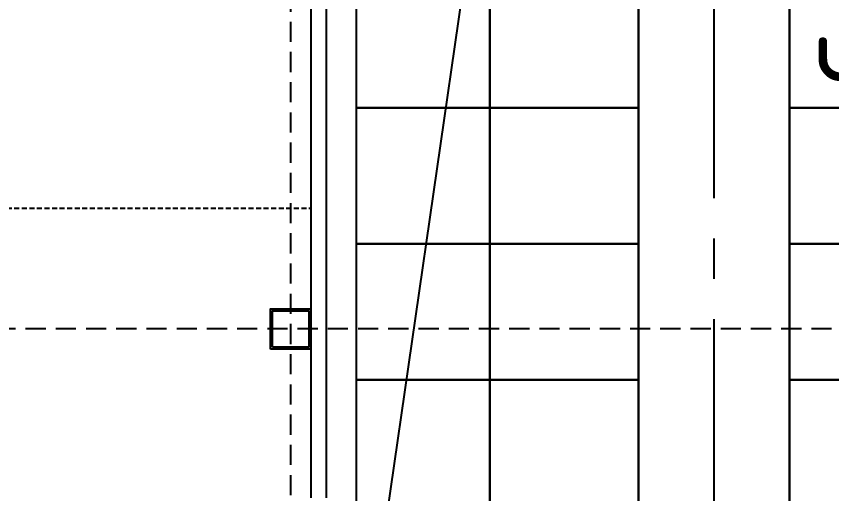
# Model space of a CAD drawing. Extents: x 0 to 210250, y -124674 to 148500.
# Drawn here: x 178052 to 186145, y -70392 to -65652 of the extents above; entities that cross this region are included whole.
import ezdxf

# ---------------------------------------------------------------- set-up
doc = ezdxf.new("R2010")
doc.units = 0
doc.header["$LTSCALE"] = 400
doc.header["$PDSIZE"] = 2
for name, pattern in [('CEN', [17, 15, -1, 0, -1]), ('CENTER', [23, 20, -1, 1, -1]), ('HIDDEN2', [0.1875, 0.125, -0.0625]), ('HIDDENX2', [0.75, 0.5, -0.25])]:
    doc.linetypes.add(name, pattern=pattern)
doc.layers.get('0').update_dxf_attribs({"linetype": 'CONTINUOUS'})
doc.layers.get('DEFPOINTS').update_dxf_attribs({"linetype": 'CONTINUOUS'})
for name, color, linetype in [('CENTER', 6, 'CEN'), ('COLUMN', 1, 'CONTINUOUS'), ('DIM', 2, 'CONTINUOUS'), ('GZ_4', 4, 'CENTER'), ('PAINT', 3, 'CONTINUOUS'), ('WALL', 2, 'CONTINUOUS')]:
    doc.layers.add(name, color=color, linetype=linetype)
doc.styles.add('ROMANS', font='romans.shx', dxfattribs={"width": 0.8})
doc.styles.get("Standard").update_dxf_attribs({"font": 'ISOCP.SHX', "bigfont": 'CHINESET.SHX'})
doc.dimstyles.new('AM_ISO', dxfattribs={"dimscale": 300, "dimtxt": 3.5, "dimasz": 3.5, "dimexe": 1, "dimexo": 1, "dimgap": 1.5, "dimtad": 1, "dimdsep": 46, "dimtxsty": 'Standard', "dimcen": 0, "dimclrd": 256, "dimclre": 256, "dimclrt": 256, "dimadec": 0, "dimazin": 2, "dimtp": 0.1, "dimtm": 0.1, "dimtfac": 0.71, "dimtmove": 0, "dimatfit": 3, "dimfxl": 0, "dimlwd": -1, "dimlwe": -1, "dimarcsym": 0})

# ---------------------------------------------------------------- blocks, each defined once
blk = doc.blocks.new('A$C15174A3D')
for points in [[(11254.2, 5890), (9904.2, 5890), (9904.2, 4415), (11254.2, 4415)], [(12604.2, 5890), (11254.2, 5890), (11254.2, 4415), (12604.2, 4415)], [(13954.2, 5890), (12604.2, 5890), (12604.2, 4415), (13954.2, 4415)], [(15304.2, 5890), (13954.2, 5890), (13954.2, 4415), (15304.2, 4415)], [(11254.2, 2915), (9904.2, 2915), (9904.2, 1440), (11254.2, 1440)], [(12604.2, 2915), (11254.2, 2915), (11254.2, 1440), (12604.2, 1440)], [(13954.2, 2915), (12604.2, 2915), (12604.2, 1440), (13954.2, 1440)], [(15304.2, 2915), (13954.2, 2915), (13954.2, 1440), (15304.2, 1440)], [(11254.2, 1440), (9904.2, 1440), (9904.2, 115), (11254.2, 115)], [(12604.2, 1440), (11254.2, 1440), (11254.2, 115), (12604.2, 115)], [(13954.2, 1440), (12604.2, 1440), (12604.2, 115), (13954.2, 115)], [(15304.2, 1440), (13954.2, 1440), (13954.2, 115), (15304.2, 115)]]:
    blk.add_lwpolyline(points, close=True)
at = {"color": 0}
blk.add_lwpolyline([(4151.4, 2915), (18859.2, 2915), (18859.2, 4415), (4151.4, 4415)], dxfattribs=at)
at = {"layer": 'GZ_4'}
blk.add_line((4151.4, 3665), (18859.2, 3665), dxfattribs=at)
at = {"layer": 'DIM', "insert": (9974.4, 5604.5), "char_height": 900, "attachment_point": 1}
blk.add_mtext_dynamic_manual_height_columns('\\pi501.36;5', width=1400, gutter_width=4500, heights=[0], dxfattribs=at)
blk = doc.blocks.new('*D403')
at = {"layer": 'DEFPOINTS', "color": 0, "transparency": 16777216}
for p in [(177308.2, -63661.4), (180875, -63661.4), (180875, -65411.4)]:
    blk.add_point(p, dxfattribs=at)
at = {"layer": 'DIM', "linetype": 'ByBlock', "transparency": 16777216}
for p, q in [((177308.2, -62761.4), (177308.2, -61861.4)), ((180575, -63661.4), (177008.2, -63661.4)), ((177308.2, -65411.4), (177308.2, -63661.4)), ((180575, -65411.4), (177008.2, -65411.4)), ((177308.2, -66311.4), (177308.2, -67211.4))]:
    blk.add_line(p, q, dxfattribs=at)
at = {"layer": 'DIM', "transparency": 16777216}
for points in [[(177158.2, -62761.4), (177458.2, -62761.4), (177308.2, -63661.4)], [(177158.2, -66311.4), (177458.2, -66311.4), (177308.2, -65411.4)]]:
    blk.add_solid(points, dxfattribs=at)
at = {"layer": 'DIM', "transparency": 16777216, "insert": (176588.2, -64536.4), "char_height": 900, "attachment_point": 5, "rotation": 90, "style": 'ROMANS'}
blk.add_mtext('1750', dxfattribs=at)

msp = doc.modelspace()

# ---------------------------------------------------------------- linework, layer by layer
at = {"layer": 'CENTER', "linetype": 'HIDDENX2'}
for p, q in [((180776.643, -81206.361), (180776.643, -59458.523)), ((196644.435, -68756.361), (158675.399, -68756.361))]:
    msp.add_line(p, q, dxfattribs=at)
at = {"layer": 'COLUMN', "linetype": 'Continuous'}
for points in [[(180576.643, -68956.361), (180576.643, -68556.361), (180976.643, -68556.361), (180976.643, -68956.361)], [(180596.643, -68936.361), (180596.643, -68576.361), (180956.643, -68576.361), (180956.643, -68936.361)]]:
    msp.add_lwpolyline(points, close=True, dxfattribs=at)
at = {"layer": 'DEFPOINTS', "color": 3, "linetype": 'Continuous'}
msp.add_line((183344.335, -59458.523), (181126.643, -74756.361), dxfattribs=at)
at = {"layer": 'PAINT', "linetype": 'HIDDEN2'}
msp.add_lwpolyline([(170156.643, -75056.361), (170156.643, -67556.361), (180976.643, -67556.361)], dxfattribs=at)
at = {"layer": 'WALL', "linetype": 'Continuous'}
for p, q in [((180976.643, -59458.523), (180976.643, -70431.361)), ((181126.643, -59458.523), (181126.643, -70431.361))]:
    msp.add_line(p, q, dxfattribs=at)

# ---------------------------------------------------------------- block references
at = {"rotation": 270}
msp.add_blockref('A$C15174A3D', (181311.643, -55307.127), dxfattribs=at)

# ---------------------------------------------------------------- dimensions: what is measured, and where the dimension line sits
at = {"layer": 'DIM'}
dim = msp.add_linear_dim(base=(177308.202, -63661.361), p1=(180875.029, -65411.361), p2=(180875.03, -63661.361), angle=90, dimstyle='AM_ISO', override={"dimtxt": 3, "dimasz": 3, "dimgap": 0.9, "dimtxsty": 'ROMANS', "dimfxl": 10}, dxfattribs=at)
dim.commit()
dim.dimension.update_dxf_attribs({"geometry": '*D403', "text_midpoint": (177308.202, -64536.361), "dimtype": 160})

doc.saveas('drawing.dxf')
